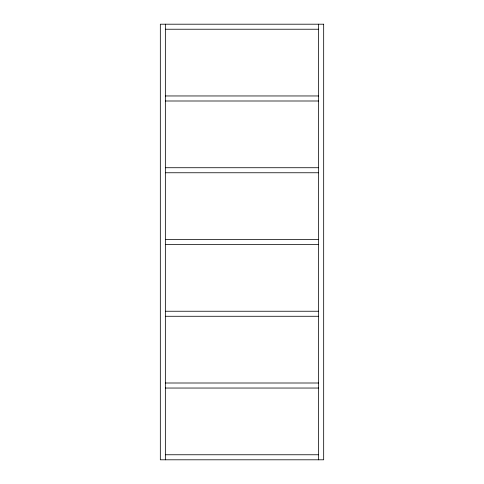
<?xml version="1.0" encoding="UTF-8"?>
<svg xmlns="http://www.w3.org/2000/svg" width="484" height="484" viewBox="0 0 484 484"><rect width="100%" height="100%" fill="white"/><g stroke="black" fill="none" stroke-linecap="round" stroke-linejoin="round"><path stroke-width="0.73" d="M165.359 29.234L318.635 29.234M165.359 95.959L318.635 95.959M165.359 100.999L318.635 100.999M165.359 167.724L318.635 167.724M165.359 172.758L318.635 172.758M165.359 239.483L318.635 239.483M165.359 244.517L318.635 244.517M165.359 311.242L318.635 311.242M165.359 316.276L318.635 316.276M165.359 383.001L318.635 383.001M165.359 388.041L318.635 388.041M165.359 454.76L318.635 454.76M318.635 24.2L318.635 459.8M165.359 24.2L165.359 459.8M323.675 24.2L160.325 24.2L160.325 459.8L323.675 459.8L323.675 24.2"/></g></svg>
